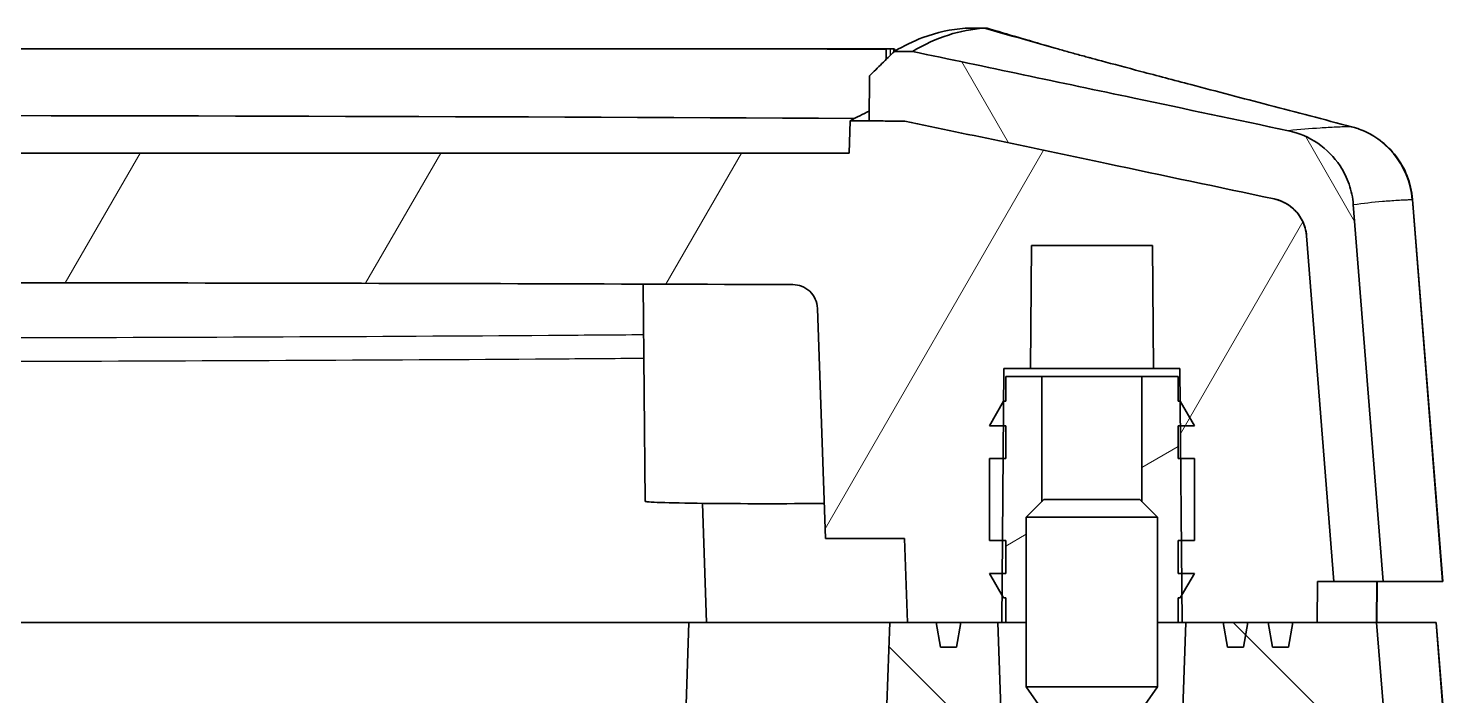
# Model space of a CAD drawing. Header units: millimetres. Extents: x 0 to 1594, y 0 to 281.
# Drawn here: x 535.62 to 552.87, y 42.82 to 50.97 of the extents above; entities that cross this region are included whole.
import ezdxf

# ---------------------------------------------------------------- set-up
doc = ezdxf.new("R2010")
doc.units = ezdxf.units.MM
doc.layers.add('Hatch (ISO)', color=1, linetype='Continuous', lineweight=18, true_color=0xff0000)
doc.layers.add('Visible (ISO)', color=7, linetype='Continuous', lineweight=35)
doc.layers.add('Visible Narrow (ISO)', color=7, linetype='Continuous', lineweight=25)

msp = doc.modelspace()

# ---------------------------------------------------------------- hatches: boundary and pattern name
at = {"layer": 'Hatch (ISO)'}
h = msp.add_hatch(dxfattribs=at)
h.set_pattern_fill('ANSI31', color=256, scale=25.4, angle=75.00018, style=0)
h.set_pattern_definition([(120.0002, (386.5, -8), (-2.749626, -1.58751), [])])
edge = h.paths.add_edge_path()
edge.add_line((510.6406, 44.216), (511.2409, 44.216))
edge.add_line((511.2409, 44.216), (511.5731, 48.4341))
edge.add_spline(control_points=[(511.5731, 48.4341), (511.5764, 48.4761), (511.585, 48.5174), (511.6123, 48.5971), (511.631, 48.635), (511.69, 48.7245), (511.7362, 48.7713), (511.8439, 48.8446), (511.9044, 48.8705), (511.9681, 48.884)], knot_values=[-0.0643394, -0.0643394, -0.0643394, -0.0643394, -0.0517127, -0.0517127, -0.0390853, -0.0390853, -0.0195481, -0.0195481, 0, 0, 0, 0], degree=3, periodic=0)
edge.add_spline(control_points=[(511.9681, 48.884), (512.6529, 49.0289), (513.3378, 49.1737), (514.8386, 49.4904), (515.6551, 49.6624), (516.4712, 49.8339)], knot_values=[-0.4654619, -0.4654619, -0.4654619, -0.4654619, -0.2555103, -0.2555103, -0.005318, -0.005318, -0.005318, -0.005318], degree=3, periodic=0)
edge.add_line((516.4712, 49.8339), (516.9074, 49.8358))
edge.add_line((516.9074, 49.8358), (516.9026, 50.3859))
edge.add_line((516.9026, 50.3859), (516.5997, 50.6847))
edge.add_line((516.5997, 50.6847), (516.3802, 50.6837))
edge.add_spline(control_points=[(516.3802, 50.6837), (515.4213, 50.4821), (514.4618, 50.2799), (512.933, 49.957), (512.3629, 49.8364), (511.7928, 49.7157)], knot_values=[-0.5893821, -0.5893821, -0.5893821, -0.5893821, -0.2954054, -0.2954054, -0.1206392, -0.1206392, -0.1206392, -0.1206392], degree=3, periodic=0)
edge.add_spline(control_points=[(511.7928, 49.7157), (511.7103, 49.6983), (511.6304, 49.6705), (511.4794, 49.5955), (511.409, 49.5486), (511.2468, 49.4082), (511.166, 49.3046), (511.0485, 49.0723), (511.0131, 48.9458), (511.0028, 48.8161)], knot_values=[-0.1286731, -0.1286731, -0.1286731, -0.1286731, -0.1033834, -0.1033834, -0.078098, -0.078098, -0.0390442, -0.0390442, 0, 0, 0, 0], degree=3, periodic=0)
edge.add_line((511.0028, 48.8161), (510.6406, 44.216))
edge = h.paths.add_edge_path()
edge.add_spline(control_points=[(550.8131, 48.884), (550.8544, 48.8752), (550.8943, 48.8613), (550.9698, 48.8238), (551.0051, 48.8004), (551.0861, 48.7302), (551.1266, 48.6784), (551.1853, 48.5622), (551.203, 48.499), (551.2081, 48.4341)], knot_values=[-0.0643383, -0.0643383, -0.0643383, -0.0643383, -0.0516926, -0.0516926, -0.0390487, -0.0390487, -0.019522, -0.019522, 0, 0, 0, 0], degree=3, periodic=0)
edge.add_line((551.2081, 48.4341), (551.5403, 44.216))
edge.add_line((551.5403, 44.216), (552.1406, 44.216))
edge.add_line((552.1406, 44.216), (551.7784, 48.8161))
edge.add_spline(control_points=[(551.7784, 48.8161), (551.7718, 48.9), (551.7546, 48.9827), (551.6999, 49.1419), (551.6626, 49.2178), (551.5445, 49.3967), (551.4522, 49.4904), (551.2369, 49.6371), (551.1159, 49.6888), (550.9884, 49.7157)], knot_values=[-0.1286753, -0.1286753, -0.1286753, -0.1286753, -0.103423, -0.103423, -0.078169, -0.078169, -0.0390953, -0.0390953, 0, 0, 0, 0], degree=3, periodic=0)
edge.add_spline(control_points=[(550.9884, 49.7157), (550.3605, 49.8487), (549.7324, 49.9815), (548.2036, 50.3043), (547.3021, 50.4943), (546.401, 50.6837)], knot_values=[-0.470182, -0.470182, -0.470182, -0.470182, -0.2776627, -0.2776627, -0.0014219, -0.0014219, -0.0014219, -0.0014219], degree=3, periodic=0)
edge.add_line((546.401, 50.6837), (546.1815, 50.6847))
edge.add_line((546.1815, 50.6847), (545.8787, 50.3859))
edge.add_line((545.8787, 50.3859), (545.8739, 49.8358))
edge.add_line((545.8739, 49.8358), (546.31, 49.8339))
edge.add_spline(control_points=[(546.31, 49.8339), (547.13, 49.6616), (547.9503, 49.4888), (549.451, 49.1721), (550.1322, 49.0281), (550.8131, 48.884)], knot_values=[-0.508035, -0.508035, -0.508035, -0.508035, -0.2566807, -0.2566807, -0.0478978, -0.0478978, -0.0478978, -0.0478978], degree=3, periodic=0)
h = msp.add_hatch(dxfattribs=at)
h.set_pattern_fill('ANSI31', color=256, scale=25.4, angle=14.99998, style=0)
h.set_pattern_definition([(60, (386.5, -8), (-2.74963, 1.5875), [])])
edge = h.paths.add_edge_path()
edge.add_line((511.2409, 44.216), (511.4411, 44.216))
edge.add_line((511.4411, 44.216), (511.4454, 43.716))
edge.add_line((511.4454, 43.716), (511.7412, 43.716))
edge.add_line((511.7412, 43.716), (511.7942, 43.416))
edge.add_line((511.7942, 43.416), (511.9885, 43.416))
edge.add_line((511.9885, 43.416), (512.0414, 43.716))
edge.add_line((512.0414, 43.716), (512.2906, 43.716))
edge.add_line((512.2906, 43.716), (512.3435, 43.416))
edge.add_line((512.3435, 43.416), (512.5377, 43.416))
edge.add_line((512.5377, 43.416), (512.5906, 43.716))
edge.add_line((512.5906, 43.716), (513.0439, 43.716))
edge.add_line((513.0439, 43.716), (513.0906, 43.716))
edge.add_line((513.0906, 43.716), (513.0935, 44.0512))
edge.add_line((513.0935, 44.0512), (513.0959, 44.316))
edge.add_line((513.0959, 44.316), (513.0993, 44.716))
edge.add_line((513.0993, 44.716), (513.1081, 45.716))
edge.add_line((513.1081, 45.716), (513.1116, 46.116))
edge.add_line((513.1116, 46.116), (513.1142, 46.416))
edge.add_line((513.1142, 46.416), (513.1177, 46.816))
edge.add_line((513.1177, 46.816), (513.4406, 46.816))
edge.add_line((513.4406, 46.816), (513.4537, 48.316))
edge.add_line((513.4537, 48.316), (514.9275, 48.316))
edge.add_line((514.9275, 48.316), (514.9406, 46.816))
edge.add_line((514.9406, 46.816), (515.2636, 46.816))
edge.add_line((515.2636, 46.816), (515.2671, 46.416))
edge.add_line((515.2671, 46.416), (515.2697, 46.116))
edge.add_line((515.2697, 46.116), (515.2732, 45.716))
edge.add_line((515.2732, 45.716), (515.2819, 44.716))
edge.add_line((515.2819, 44.716), (515.2854, 44.316))
edge.add_line((515.2854, 44.316), (515.2877, 44.0512))
edge.add_line((515.2877, 44.0512), (515.2906, 43.716))
edge.add_line((515.2906, 43.716), (515.3373, 43.716))
edge.add_line((515.3373, 43.716), (515.7906, 43.716))
edge.add_line((515.7906, 43.716), (515.8435, 43.416))
edge.add_line((515.8435, 43.416), (516.0377, 43.416))
edge.add_line((516.0377, 43.416), (516.0906, 43.716))
edge.add_line((516.0906, 43.716), (516.4406, 43.716))
edge.add_line((516.4406, 43.716), (516.4764, 44.7416))
edge.add_line((516.4764, 44.7416), (517.4406, 44.7416))
edge.add_line((517.4406, 44.7416), (517.5387, 47.5494))
edge.add_spline(control_points=[(517.5387, 47.5494), (517.5399, 47.5859), (517.5479, 47.6218), (517.5772, 47.6915), (517.5993, 47.7242), (517.6547, 47.7793), (517.6875, 47.8011), (517.7596, 47.8311), (517.7983, 47.8388), (517.8373, 47.839)], knot_values=[-0.0461067, -0.0461067, -0.0461067, -0.0461067, -0.0351548, -0.0351548, -0.0234343, -0.0234343, -0.0117166, -0.0117166, 0, 0, 0, 0], degree=3, periodic=0)
edge.add_spline(control_points=[(517.8373, 47.839), (522.339, 47.8563), (527.0406, 47.8637), (535.8805, 47.8634), (540.5079, 47.856), (544.9439, 47.839)], knot_values=[-2.7891738, -2.7891738, -2.7891738, -2.7891738, -1.4521694, -1.4521694, -0.1344091, -0.1344091, -0.1344091, -0.1344091], degree=3, periodic=0)
edge.add_spline(control_points=[(544.9439, 47.839), (544.9804, 47.8389), (545.0165, 47.8321), (545.087, 47.8049), (545.1203, 47.7839), (545.1771, 47.7302), (545.2, 47.6981), (545.2322, 47.6269), (545.2412, 47.5885), (545.2426, 47.5494)], knot_values=[-0.0461072, -0.0461072, -0.0461072, -0.0461072, -0.0351694, -0.0351694, -0.0234485, -0.0234485, -0.0117249, -0.0117249, 0, 0, 0, 0], degree=3, periodic=0)
edge.add_line((545.2426, 47.5494), (545.3406, 44.7416))
edge.add_line((545.3406, 44.7416), (546.3048, 44.7416))
edge.add_line((546.3048, 44.7416), (546.3406, 43.716))
edge.add_line((546.3406, 43.716), (546.6906, 43.716))
edge.add_line((546.6906, 43.716), (546.7435, 43.416))
edge.add_line((546.7435, 43.416), (546.9377, 43.416))
edge.add_line((546.9377, 43.416), (546.9906, 43.716))
edge.add_line((546.9906, 43.716), (547.4439, 43.716))
edge.add_line((547.4439, 43.716), (547.4906, 43.716))
edge.add_line((547.4906, 43.716), (547.4935, 44.0512))
edge.add_line((547.4935, 44.0512), (547.4959, 44.316))
edge.add_line((547.4959, 44.316), (547.4993, 44.716))
edge.add_line((547.4993, 44.716), (547.5081, 45.716))
edge.add_line((547.5081, 45.716), (547.5116, 46.116))
edge.add_line((547.5116, 46.116), (547.5142, 46.416))
edge.add_line((547.5142, 46.416), (547.5177, 46.816))
edge.add_line((547.5177, 46.816), (547.8406, 46.816))
edge.add_line((547.8406, 46.816), (547.8537, 48.316))
edge.add_line((547.8537, 48.316), (549.3275, 48.316))
edge.add_line((549.3275, 48.316), (549.3406, 46.816))
edge.add_line((549.3406, 46.816), (549.6636, 46.816))
edge.add_line((549.6636, 46.816), (549.6671, 46.416))
edge.add_line((549.6671, 46.416), (549.6697, 46.116))
edge.add_line((549.6697, 46.116), (549.6732, 45.716))
edge.add_line((549.6732, 45.716), (549.6819, 44.716))
edge.add_line((549.6819, 44.716), (549.6854, 44.316))
edge.add_line((549.6854, 44.316), (549.6877, 44.0512))
edge.add_line((549.6877, 44.0512), (549.6906, 43.716))
edge.add_line((549.6906, 43.716), (549.7373, 43.716))
edge.add_line((549.7373, 43.716), (550.1906, 43.716))
edge.add_line((550.1906, 43.716), (550.2435, 43.416))
edge.add_line((550.2435, 43.416), (550.4377, 43.416))
edge.add_line((550.4377, 43.416), (550.4906, 43.716))
edge.add_line((550.4906, 43.716), (550.7398, 43.716))
edge.add_line((550.7398, 43.716), (550.7928, 43.416))
edge.add_line((550.7928, 43.416), (550.9871, 43.416))
edge.add_line((550.9871, 43.416), (551.04, 43.716))
edge.add_line((551.04, 43.716), (551.3358, 43.716))
edge.add_line((551.3358, 43.716), (551.3402, 44.216))
edge.add_line((551.3402, 44.216), (551.5403, 44.216))
edge.add_line((551.5403, 44.216), (551.2081, 48.4341))
edge.add_spline(control_points=[(551.2081, 48.4341), (551.2048, 48.4761), (551.1962, 48.5174), (551.1689, 48.5971), (551.1502, 48.635), (551.0912, 48.7245), (551.045, 48.7713), (550.9374, 48.8446), (550.8769, 48.8705), (550.8131, 48.884)], knot_values=[-0.0643394, -0.0643394, -0.0643394, -0.0643394, -0.0517127, -0.0517127, -0.0390853, -0.0390853, -0.0195481, -0.0195481, 0, 0, 0, 0], degree=3, periodic=0)
edge.add_spline(control_points=[(550.8131, 48.884), (550.1322, 49.0281), (549.4511, 49.1721), (547.9504, 49.4888), (547.13, 49.6616), (546.31, 49.8339)], knot_values=[-0.4654623, -0.4654623, -0.4654623, -0.4654623, -0.256697, -0.256697, -0.0053192, -0.0053192, -0.0053192, -0.0053192], degree=3, periodic=0)
edge.add_line((546.31, 49.8339), (545.8739, 49.8358))
edge.add_line((545.8739, 49.8358), (545.643, 49.8367))
edge.add_line((545.643, 49.8367), (545.6292, 49.4425))
edge.add_line((545.6292, 49.4425), (517.152, 49.4425))
edge.add_line((517.152, 49.4425), (517.1382, 49.8367))
edge.add_line((517.1382, 49.8367), (516.9074, 49.8358))
edge.add_line((516.9074, 49.8358), (516.4712, 49.8339))
edge.add_spline(control_points=[(516.4712, 49.8339), (515.6568, 49.6627), (514.8421, 49.4911), (513.3413, 49.1744), (512.6546, 49.0293), (511.9681, 48.884)], knot_values=[-0.5044906, -0.5044906, -0.5044906, -0.5044906, -0.2548354, -0.2548354, -0.044352, -0.044352, -0.044352, -0.044352], degree=3, periodic=0)
edge.add_spline(control_points=[(511.9681, 48.884), (511.9269, 48.8752), (511.8869, 48.8613), (511.8114, 48.8238), (511.7762, 48.8004), (511.6951, 48.7302), (511.6547, 48.6784), (511.5959, 48.5622), (511.5782, 48.499), (511.5731, 48.4341)], knot_values=[-0.0643383, -0.0643383, -0.0643383, -0.0643383, -0.0516926, -0.0516926, -0.0390487, -0.0390487, -0.019522, -0.019522, 0, 0, 0, 0], degree=3, periodic=0)
edge.add_line((511.5731, 48.4341), (511.2409, 44.216))
h = msp.add_hatch(dxfattribs=at)
h.set_pattern_fill('ANSI31', color=256, scale=25.4, angle=-14.99998, style=0)
h.set_pattern_definition([(30, (386.5, -8), (-1.5875, 2.74963), [])])
h.paths.add_polyline_path([(549.6406, 46.416), (549.6406, 46.716), (549.2011, 46.716), (549.2011, 45.1908), (549.3906, 45.0012), (549.3906, 43.716), (549.6406, 43.716), (549.6406, 44.016), (549.6674, 44.016), (549.6877, 44.0512), (549.8406, 44.316), (549.6854, 44.316), (549.6406, 44.316), (549.6406, 44.716), (549.6819, 44.716), (549.8406, 44.716), (549.8406, 45.716), (549.6732, 45.716), (549.6406, 45.716), (549.6406, 46.116), (549.6697, 46.116), (549.8406, 46.116), (549.6674, 46.416), (549.6671, 46.416)])
h.paths.add_polyline_path([(547.5406, 46.716), (547.5406, 46.416), (547.5142, 46.416), (547.5138, 46.416), (547.3406, 46.116), (547.5116, 46.116), (547.5406, 46.116), (547.5406, 45.716), (547.5081, 45.716), (547.3406, 45.716), (547.3406, 44.716), (547.4993, 44.716), (547.5406, 44.716), (547.5406, 44.316), (547.4959, 44.316), (547.3406, 44.316), (547.4935, 44.0512), (547.5138, 44.016), (547.5406, 44.016), (547.5406, 43.716), (547.7906, 43.716), (547.7906, 45.0012), (547.9801, 45.1908), (547.9801, 46.716)])
h = msp.add_hatch(dxfattribs=at)
h.set_pattern_fill('ANSI31', color=256, scale=25.4, angle=90.00021, style=0)
h.set_pattern_definition([(135.0002, (386.5, -8), (-2.245056, -2.24507), [])])
h.paths.add_polyline_path([(515.2849, 42.216), (516.4363, 42.216), (516.4406, 42.716), (516.6906, 42.716), (516.6557, 43.716), (516.4406, 43.716), (516.0906, 43.716), (515.7906, 43.716), (515.3373, 43.716)])
h.paths.add_polyline_path([(546.345, 42.216), (547.4963, 42.216), (547.4439, 43.716), (546.9906, 43.716), (546.6906, 43.716), (546.3406, 43.716), (546.1255, 43.716), (546.0906, 42.716), (546.3406, 42.716)])
edge = h.paths.add_edge_path()
edge.add_line((552.0619, 43.716), (551.3358, 43.716))
edge.add_line((551.3358, 43.716), (551.04, 43.716))
edge.add_line((551.04, 43.716), (550.7398, 43.716))
edge.add_line((550.7398, 43.716), (550.4906, 43.716))
edge.add_line((550.4906, 43.716), (550.1906, 43.716))
edge.add_line((550.1906, 43.716), (549.7373, 43.716))
edge.add_line((549.7373, 43.716), (549.6849, 42.216))
edge.add_line((549.6849, 42.216), (550.9356, 42.216))
edge.add_line((550.9356, 42.216), (550.9399, 42.716))
edge.add_line((550.9399, 42.716), (551.5156, 42.716))
edge.add_line((551.5156, 42.716), (550.856, 31.9322))
edge.add_spline(control_points=[(550.856, 31.9322), (550.8534, 31.8887), (550.845, 31.8457), (550.8174, 31.763), (550.7983, 31.7236), (550.766, 31.6747), (550.7572, 31.6626), (550.7479, 31.6509)], knot_values=[-0.0652254, -0.0652254, -0.0652254, -0.0652254, -0.0521453, -0.0521453, -0.0390651, -0.0390651, -0.034575, -0.034575, -0.034575, -0.034575], degree=3, periodic=0)
edge.add_line((550.7479, 31.6509), (550.7561, 30.7157))
edge.add_spline(control_points=[(550.7561, 30.7157), (550.8127, 30.748), (550.8661, 30.7857), (551.0139, 30.9136), (551.0948, 31.0172), (551.2122, 31.2496), (551.2476, 31.3761), (551.2579, 31.5058)], knot_values=[-0.0976812, -0.0976812, -0.0976812, -0.0976812, -0.0780953, -0.0780953, -0.0390441, -0.0390441, 0, 0, 0, 0], degree=3, periodic=0)
edge.add_line((551.2579, 31.5058), (552.1406, 42.716))
edge.add_line((552.1406, 42.716), (552.0619, 43.716))
edge = h.paths.add_edge_path()
edge.add_line((513.0439, 43.716), (512.5906, 43.716))
edge.add_line((512.5906, 43.716), (512.2906, 43.716))
edge.add_line((512.2906, 43.716), (512.0414, 43.716))
edge.add_line((512.0414, 43.716), (511.7412, 43.716))
edge.add_line((511.7412, 43.716), (511.4454, 43.716))
edge.add_line((511.4454, 43.716), (510.7194, 43.716))
edge.add_line((510.7194, 43.716), (510.6406, 42.716))
edge.add_line((510.6406, 42.716), (511.5234, 31.5058))
edge.add_spline(control_points=[(511.5234, 31.5058), (511.53, 31.4219), (511.5472, 31.3391), (511.6019, 31.1799), (511.6392, 31.104), (511.7573, 30.925), (511.8496, 30.8314), (511.9793, 30.743), (512.002, 30.7289), (512.0252, 30.7157)], knot_values=[-0.1286818, -0.1286818, -0.1286818, -0.1286818, -0.1034229, -0.1034229, -0.0781628, -0.0781628, -0.0390927, -0.0390927, -0.0310704, -0.0310704, -0.0310704, -0.0310704], degree=3, periodic=0)
edge.add_line((512.0252, 30.7157), (512.0333, 31.6509))
edge.add_spline(control_points=[(512.0333, 31.6509), (512.0102, 31.6799), (511.9904, 31.7114), (511.9458, 31.8036), (511.9292, 31.8672), (511.9252, 31.9322)], knot_values=[-0.0307036, -0.0307036, -0.0307036, -0.0307036, -0.0195349, -0.0195349, 0, 0, 0, 0], degree=3, periodic=0)
edge.add_line((511.9252, 31.9322), (511.2656, 42.716))
edge.add_line((511.2656, 42.716), (511.8413, 42.716))
edge.add_line((511.8413, 42.716), (511.8456, 42.216))
edge.add_line((511.8456, 42.216), (513.0963, 42.216))
edge.add_line((513.0963, 42.216), (513.0439, 43.716))
h.paths.add_polyline_path([(546.401, 29.7483), (546.4167, 29.7517), (546.4243, 30.6222), (546.31, 30.5982), (545.8739, 30.5963), (545.8813, 29.7461)])
h.paths.add_polyline_path([(516.8999, 29.7461), (516.9074, 30.5963), (516.4712, 30.5982), (516.3569, 30.6222), (516.3645, 29.7517), (516.3802, 29.7483)])

# ---------------------------------------------------------------- linework, layer by layer
at = {"layer": 'Visible (ISO)'}
for p, q in [((547.2767, 50.966), (547.0483, 50.966)), ((547.2767, 50.966), (547.3149, 50.966)), ((520.5589, 50.716), (542.2223, 50.716)), ((542.2223, 50.716), (546.1309, 50.716)), ((546.1309, 50.716), (546.1755, 50.716)), ((546.081, 50.7123), (546.0819, 50.5864)), ((545.8787, 50.3859), (545.8739, 49.8358)), ((545.643, 49.8367), (545.6292, 49.4425)), ((545.6292, 49.4425), (517.152, 49.4425)), ((552.5019, 48.8757), (552.8687, 44.216)), ((552.1406, 44.216), (551.7784, 48.8161)), ((547.8406, 46.816), (547.8537, 48.316)), ((547.8537, 48.316), (549.3275, 48.316)), ((549.3275, 48.316), (549.3406, 46.816)), ((551.5403, 44.216), (551.2081, 48.4341)), ((551.2081, 48.4341), (551.5403, 44.216)), ((543.1404, 45.1948), (543.1172, 47.8454)), ((545.2426, 47.5494), (545.3406, 44.7416)), ((547.4906, 43.716), (547.5177, 46.816)), ((547.5177, 46.816), (547.8406, 46.816)), ((547.8406, 46.816), (549.3406, 46.816)), ((549.3406, 46.816), (549.6636, 46.816)), ((549.6636, 46.816), (549.6906, 43.716)), ((547.5406, 46.716), (547.5406, 46.416)), ((547.9801, 46.716), (547.5406, 46.716)), ((547.9801, 45.1908), (547.9801, 46.716)), ((547.9801, 46.716), (549.2011, 46.716)), ((549.6406, 46.716), (549.2011, 46.716)), ((549.2011, 46.716), (549.2011, 45.1908)), ((549.6406, 46.416), (549.6406, 46.716)), ((547.5138, 46.416), (547.3406, 46.116)), ((547.5406, 46.416), (547.5138, 46.416)), ((549.6674, 46.416), (549.6406, 46.416)), ((549.8406, 46.116), (549.6674, 46.416)), ((547.3406, 46.116), (547.5406, 46.116)), ((547.5406, 46.116), (547.5406, 45.716)), ((549.6406, 45.716), (549.6406, 46.116)), ((549.6406, 46.116), (549.8406, 46.116)), ((547.5406, 45.716), (547.3406, 45.716)), ((547.3406, 45.716), (547.3406, 44.716)), ((549.8406, 45.716), (549.6406, 45.716)), ((549.8406, 44.716), (549.8406, 45.716)), ((548.0053, 45.216), (547.7906, 45.0012)), ((548.0053, 45.216), (549.1759, 45.216)), ((549.1759, 45.216), (549.3906, 45.0012)), ((543.8906, 43.716), (543.8398, 45.1704)), ((547.7906, 42.9307), (547.7906, 45.0012)), ((549.3906, 45.0012), (547.7906, 45.0012)), ((549.3906, 42.9307), (549.3906, 45.0012)), ((545.3406, 44.7416), (546.3048, 44.7416)), ((546.3048, 44.7416), (546.3406, 43.716)), ((547.3406, 44.716), (547.5406, 44.716)), ((547.5406, 44.716), (547.5406, 44.316)), ((549.6406, 44.316), (549.6406, 44.716)), ((549.6406, 44.716), (549.8406, 44.716)), ((547.5406, 44.316), (547.3406, 44.316)), ((547.3406, 44.316), (547.5138, 44.016)), ((549.8406, 44.316), (549.6406, 44.316)), ((549.6674, 44.016), (549.8406, 44.316)), ((551.3358, 43.716), (551.3402, 44.216)), ((551.3402, 44.216), (551.5403, 44.216)), ((551.5403, 44.216), (552.1406, 44.216)), ((552.0643, 43.716), (552.0687, 44.216)), ((552.1406, 44.216), (552.8631, 44.216)), ((552.8687, 44.216), (552.8631, 44.216)), ((547.5138, 44.016), (547.5406, 44.016)), ((547.5406, 44.016), (547.5406, 43.716)), ((549.6406, 43.716), (549.6406, 44.016)), ((549.6406, 44.016), (549.6674, 44.016)), ((543.6755, 43.716), (519.1057, 43.716)), ((543.6755, 43.716), (543.6406, 42.716)), ((543.6755, 43.716), (546.1255, 43.716)), ((546.1255, 43.716), (546.0906, 42.716)), ((547.4439, 43.716), (546.1255, 43.716)), ((546.3406, 43.716), (546.6906, 43.716)), ((546.6906, 43.716), (546.7435, 43.416)), ((546.9377, 43.416), (546.9906, 43.716)), ((546.9906, 43.716), (547.4906, 43.716)), ((547.4963, 42.216), (547.4439, 43.716)), ((547.5406, 43.716), (547.4906, 43.716)), ((547.5406, 43.716), (547.7906, 43.716)), ((549.3906, 43.716), (549.6406, 43.716)), ((549.6906, 43.716), (549.6406, 43.716)), ((549.7373, 43.716), (549.6849, 42.216)), ((549.6906, 43.716), (550.1906, 43.716)), ((552.0619, 43.716), (549.7373, 43.716)), ((550.1906, 43.716), (550.2435, 43.416)), ((550.4377, 43.416), (550.4906, 43.716)), ((550.4906, 43.716), (550.7398, 43.716)), ((550.7398, 43.716), (550.7928, 43.416)), ((550.9871, 43.416), (551.04, 43.716)), ((551.04, 43.716), (551.3358, 43.716)), ((552.1406, 42.716), (552.0619, 43.716)), ((552.0619, 43.716), (552.7845, 43.716)), ((552.7845, 43.716), (552.79, 43.716)), ((552.79, 43.716), (552.8687, 42.716)), ((546.7435, 43.416), (546.9377, 43.416)), ((550.2435, 43.416), (550.4377, 43.416)), ((550.7928, 43.416), (550.9871, 43.416)), ((549.3906, 42.9307), (547.7906, 42.9307)), ((547.9406, 42.716), (547.7906, 42.9307)), ((549.2406, 42.716), (549.3906, 42.9307))]:
    msp.add_line(p, q, dxfattribs=at)
for centre, major_axis, start_param, end_param in [((531.3906, 48.8863), (-52.9808, 0), 4.4390022, 4.9857757), ((544.6406, 45.1948), (-1.5003, 0), 0.0001676, 2.045008)]:
    msp.add_ellipse(centre, major_axis=major_axis, ratio=0.019201, start_param=start_param, end_param=end_param, dxfattribs=at)
for points, knots in [([(546.1815, 50.6847), (546.2973, 50.7528), (546.4131, 50.8087), (546.7009, 50.9172), (546.8728, 50.955), (547.0459, 50.9659), (547.0471, 50.966), (547.0483, 50.966)], [-2.3967518, -2.3967518, -2.3967518, -2.3967518, -1.4567218, -1.4567218, -0.0614944, -0.0614944, -0.0518864, -0.0518864, -0.0518864, -0.0518864]), ([(546.1815, 50.6847), (546.131, 50.6349), (546.0806, 50.5851), (545.9796, 50.4855), (545.9292, 50.4357), (545.8787, 50.3859)], [-0.042542272, -0.042542272, -0.042542272, -0.042542272, -0.021271013, -0.021271013, 0, 0, 0, 0]), ([(550.9884, 49.7157), (550.3605, 49.8487), (549.7324, 49.9815), (548.2036, 50.3043), (547.3021, 50.4943), (546.401, 50.6837)], [-0.47018204, -0.47018204, -0.47018204, -0.47018204, -0.27766273, -0.27766273, -0.00142194, -0.00142194, -0.00142194, -0.00142194]), ([(548.3284, 50.6712), (548.3744, 50.6583), (548.4255, 50.6442), (548.5039, 50.6228), (548.5261, 50.6167), (548.5536, 50.6093), (548.558, 50.6081), (548.5649, 50.6062), (548.5674, 50.6056), (548.5705, 50.6047), (548.5711, 50.6046), (548.5719, 50.6043), (548.5721, 50.6043), (548.5923, 50.5988), (548.6597, 50.5807), (548.8499, 50.5296), (549.015, 50.4856), (549.3824, 50.3882), (549.5893, 50.3336), (550.11, 50.1965), (550.4302, 50.1124), (551.085, 49.9408), (551.4218, 49.8527), (551.7579, 49.7647)], [0, 0, 0, 0, 0.06186316, 0.06186316, 0.08505523, 0.08505523, 0.08940345, 0.08940345, 0.09185416, 0.09185416, 0.09246684, 0.09246684, 0.09262001, 0.09262001, 0.11224913, 0.11224913, 0.17171649, 0.17171649, 0.2380519, 0.2380519, 0.3372007, 0.3372007, 0.44145051, 0.44145051, 0.44145051, 0.44145051]), ([(546.31, 49.8339), (546.2255, 49.8343), (546.1702, 49.8345), (546.0241, 49.8351), (545.949, 49.8355), (545.8739, 49.8358)], [-0.048554028, -0.048554028, -0.048554028, -0.048554028, -0.027235507, -0.027235507, -0.004706323, -0.004706323, -0.004706323, -0.004706323]), ([(545.8739, 49.8358), (545.949, 49.8355), (546.0241, 49.8351), (546.1702, 49.8345), (546.2255, 49.8343), (546.31, 49.8339)], [-0.068147789, -0.068147789, -0.068147789, -0.068147789, -0.036547179, -0.036547179, -0.006642532, -0.006642532, -0.006642532, -0.006642532]), ([(550.8131, 48.884), (550.1322, 49.0281), (549.4511, 49.1721), (547.9504, 49.4888), (547.13, 49.6616), (546.31, 49.8339)], [-0.46546228, -0.46546228, -0.46546228, -0.46546228, -0.25669695, -0.25669695, -0.00531919, -0.00531919, -0.00531919, -0.00531919]), ([(546.31, 49.8339), (547.13, 49.6616), (547.9503, 49.4888), (549.451, 49.1721), (550.1322, 49.0281), (550.8131, 48.884)], [-0.50803502, -0.50803502, -0.50803502, -0.50803502, -0.25668073, -0.25668073, -0.04789779, -0.04789779, -0.04789779, -0.04789779]), ([(551.7784, 48.8161), (551.7718, 48.9), (551.7546, 48.9827), (551.6999, 49.1419), (551.6626, 49.2178), (551.5445, 49.3967), (551.4522, 49.4904), (551.2369, 49.6371), (551.1159, 49.6888), (550.9884, 49.7157)], [-0.12867533, -0.12867533, -0.12867533, -0.12867533, -0.10342298, -0.10342298, -0.07816901, -0.07816901, -0.03909527, -0.03909527, 0, 0, 0, 0]), ([(552.5019, 48.8757), (552.4936, 48.982), (552.4681, 49.0806), (552.3967, 49.2623), (552.3489, 49.3389), (552.2401, 49.4836), (552.1822, 49.5356), (552.0521, 49.641), (551.9969, 49.6692), (551.9084, 49.7137), (551.877, 49.7258), (551.8265, 49.7445), (551.8077, 49.7505), (551.7785, 49.7592), (551.7675, 49.7622), (551.7579, 49.7647)], [-0.0287683171, -0.0287683171, -0.0287683171, -0.0287683171, -0.0284135845, -0.0284135845, -0.0279865656, -0.0279865656, -0.0273740674, -0.0273740674, -0.0263110529, -0.0263110529, -0.0251605797, -0.0251605797, -0.0240101065, -0.0240101065, -0.023015951, -0.023015951, -0.023015951, -0.023015951]), ([(551.2081, 48.4341), (551.2048, 48.4761), (551.1962, 48.5174), (551.1689, 48.5971), (551.1502, 48.635), (551.0912, 48.7245), (551.045, 48.7713), (550.9374, 48.8446), (550.8769, 48.8705), (550.8131, 48.884)], [-0.064339405, -0.064339405, -0.064339405, -0.064339405, -0.05171269, -0.05171269, -0.039085253, -0.039085253, -0.01954805, -0.01954805, 0, 0, 0, 0]), ([(550.8131, 48.884), (550.8544, 48.8752), (550.8943, 48.8613), (550.9698, 48.8238), (551.0051, 48.8004), (551.0861, 48.7302), (551.1266, 48.6784), (551.1853, 48.5622), (551.203, 48.499), (551.2081, 48.4341)], [-0.06433828, -0.06433828, -0.06433828, -0.06433828, -0.051692566, -0.051692566, -0.039048731, -0.039048731, -0.019522039, -0.019522039, 0, 0, 0, 0]), ([(517.8373, 47.839), (522.339, 47.8563), (527.0406, 47.8637), (535.8805, 47.8634), (540.5079, 47.856), (544.9439, 47.839)], [-2.7891738, -2.7891738, -2.7891738, -2.7891738, -1.4521694, -1.4521694, -0.1344091, -0.1344091, -0.1344091, -0.1344091]), ([(544.9439, 47.839), (544.9804, 47.8389), (545.0165, 47.8321), (545.087, 47.8049), (545.1203, 47.7839), (545.1771, 47.7302), (545.2, 47.6981), (545.2322, 47.6269), (545.2412, 47.5885), (545.2426, 47.5494)], [-0.046107165, -0.046107165, -0.046107165, -0.046107165, -0.035169353, -0.035169353, -0.023448537, -0.023448537, -0.011724866, -0.011724866, 0, 0, 0, 0])]:
    msp.add_open_spline(points, degree=3, knots=knots, dxfattribs=at)
for points in [[(546.401, 50.6837), (546.7014, 50.8588), (546.9836, 50.9488), (547.2763, 50.966)], [(547.2763, 50.966), (547.2764, 50.966), (547.2766, 50.966), (547.2767, 50.966)], [(547.3149, 50.966), (547.5641, 50.8928), (547.8133, 50.8196), (548.0626, 50.7464)], [(542.2223, 50.716), (543.52, 50.7152), (544.8072, 50.714), (546.081, 50.7123)], [(546.1309, 50.716), (546.1143, 50.715), (546.0976, 50.7138), (546.081, 50.7123)], [(546.1755, 50.716), (546.1822, 50.7095), (546.189, 50.7019), (546.1957, 50.693)], [(548.0626, 50.7464), (548.0941, 50.7371), (548.131, 50.7265), (548.1763, 50.7138)], [(546.401, 50.6837), (546.3166, 50.6841), (546.2506, 50.6844), (546.1815, 50.6847)], [(548.1763, 50.7138), (548.227, 50.6996), (548.2777, 50.6854), (548.3284, 50.6712)], [(545.8749, 49.9544), (545.7978, 49.9204), (545.7205, 49.8812), (545.643, 49.8367)], [(545.8739, 49.8358), (545.7969, 49.8361), (545.72, 49.8364), (545.643, 49.8367)]]:
    msp.add_open_spline(points, degree=3, dxfattribs=at)
at = {"layer": 'Visible Narrow (ISO)'}
for p, q in [((546.1309, 50.716), (546.1316, 50.6355)), ((546.1758, 50.6791), (546.1755, 50.716)), ((552.4965, 48.8764), (552.8631, 44.216)), ((552.0592, 43.716), (552.0636, 44.216)), ((552.7845, 43.716), (552.8631, 42.716))]:
    msp.add_line(p, q, dxfattribs=at)
msp.add_ellipse((551.5002, 48.7979), major_axis=(0.1124, 0.9937), ratio=0.9994277, start_param=4.9035152, end_param=6.1397318, dxfattribs=at)
for points in [[(547.2763, 50.966), (547.5763, 50.882), (547.8763, 50.7979), (548.1763, 50.7138)], [(551.7579, 49.7647), (551.7574, 49.7649), (551.7559, 49.7651), (551.7534, 49.7653)], [(552.4965, 48.8764), (552.5001, 48.876), (552.5019, 48.8758), (552.5019, 48.8757)]]:
    msp.add_open_spline(points, degree=3, dxfattribs=at)
for points, knots in [([(551.7534, 49.7653), (551.739, 49.7668), (551.7236, 49.7649), (551.6931, 49.764), (551.6778, 49.7635), (551.6319, 49.7619), (551.6012, 49.7606), (551.5059, 49.7564), (551.441, 49.7528), (551.2497, 49.7404), (551.1217, 49.7297), (550.9905, 49.716), (550.9894, 49.7159), (550.9884, 49.7157)], [-4.3273291, -4.3273291, -4.3273291, -4.3273291, -4.1936085, -4.1936085, -4.0598879, -4.0598879, -3.7921176, -3.7921176, -3.2344481, -3.2344481, -2.1636645, -2.1636645, -2.1552132, -2.1552132, -2.1552132, -2.1552132]), ([(551.7784, 48.8161), (551.7791, 48.8161), (551.7798, 48.8162), (551.8981, 48.8326), (552.016, 48.8457), (552.1956, 48.861), (552.2572, 48.8654), (552.3484, 48.8707), (552.378, 48.8722), (552.4225, 48.8742), (552.4373, 48.8748), (552.4669, 48.8759), (552.4816, 48.8781), (552.4965, 48.8764)], [2.1574056, 2.1574056, 2.1574056, 2.1574056, 2.1636645, 2.1636645, 3.2344481, 3.2344481, 3.7921176, 3.7921176, 4.0598879, 4.0598879, 4.1936085, 4.1936085, 4.3273291, 4.3273291, 4.3273291, 4.3273291]), ([(543.1226, 47.2255), (542.7369, 47.2225), (542.3504, 47.2197), (539.8157, 47.2024), (537.6486, 47.1931), (534.1148, 47.1847), (532.7527, 47.1831), (531.3906, 47.1831), (530.0285, 47.1831), (528.6664, 47.1847), (525.1327, 47.1931), (522.9655, 47.2024), (520.4308, 47.2197), (520.0443, 47.2225), (519.6586, 47.2255)], [0.1510791, 0.1510791, 0.1510791, 0.1510791, 0.2688321, 0.2688321, 0.9221352, 0.9221352, 1.3304496, 1.3304496, 1.3304496, 1.738764, 1.738764, 2.3920671, 2.3920671, 2.5098201, 2.5098201, 2.5098201, 2.5098201]), ([(519.6561, 46.9421), (520.0285, 46.9391), (520.4016, 46.9364), (522.9314, 46.9188), (525.1073, 46.9094), (528.6554, 46.9008), (530.023, 46.8992), (531.3906, 46.8992), (532.7582, 46.8992), (534.1259, 46.9008), (537.674, 46.9094), (539.8498, 46.9188), (542.3796, 46.9364), (542.7527, 46.9391), (543.1251, 46.9421)], [-2.5052875, -2.5052875, -2.5052875, -2.5052875, -2.3920671, -2.3920671, -1.738764, -1.738764, -1.3304496, -1.3304496, -1.3304496, -0.9221352, -0.9221352, -0.2688321, -0.2688321, -0.1556118, -0.1556118, -0.1556118, -0.1556118])]:
    msp.add_open_spline(points, degree=3, knots=knots, dxfattribs=at)

doc.saveas('drawing.dxf')
